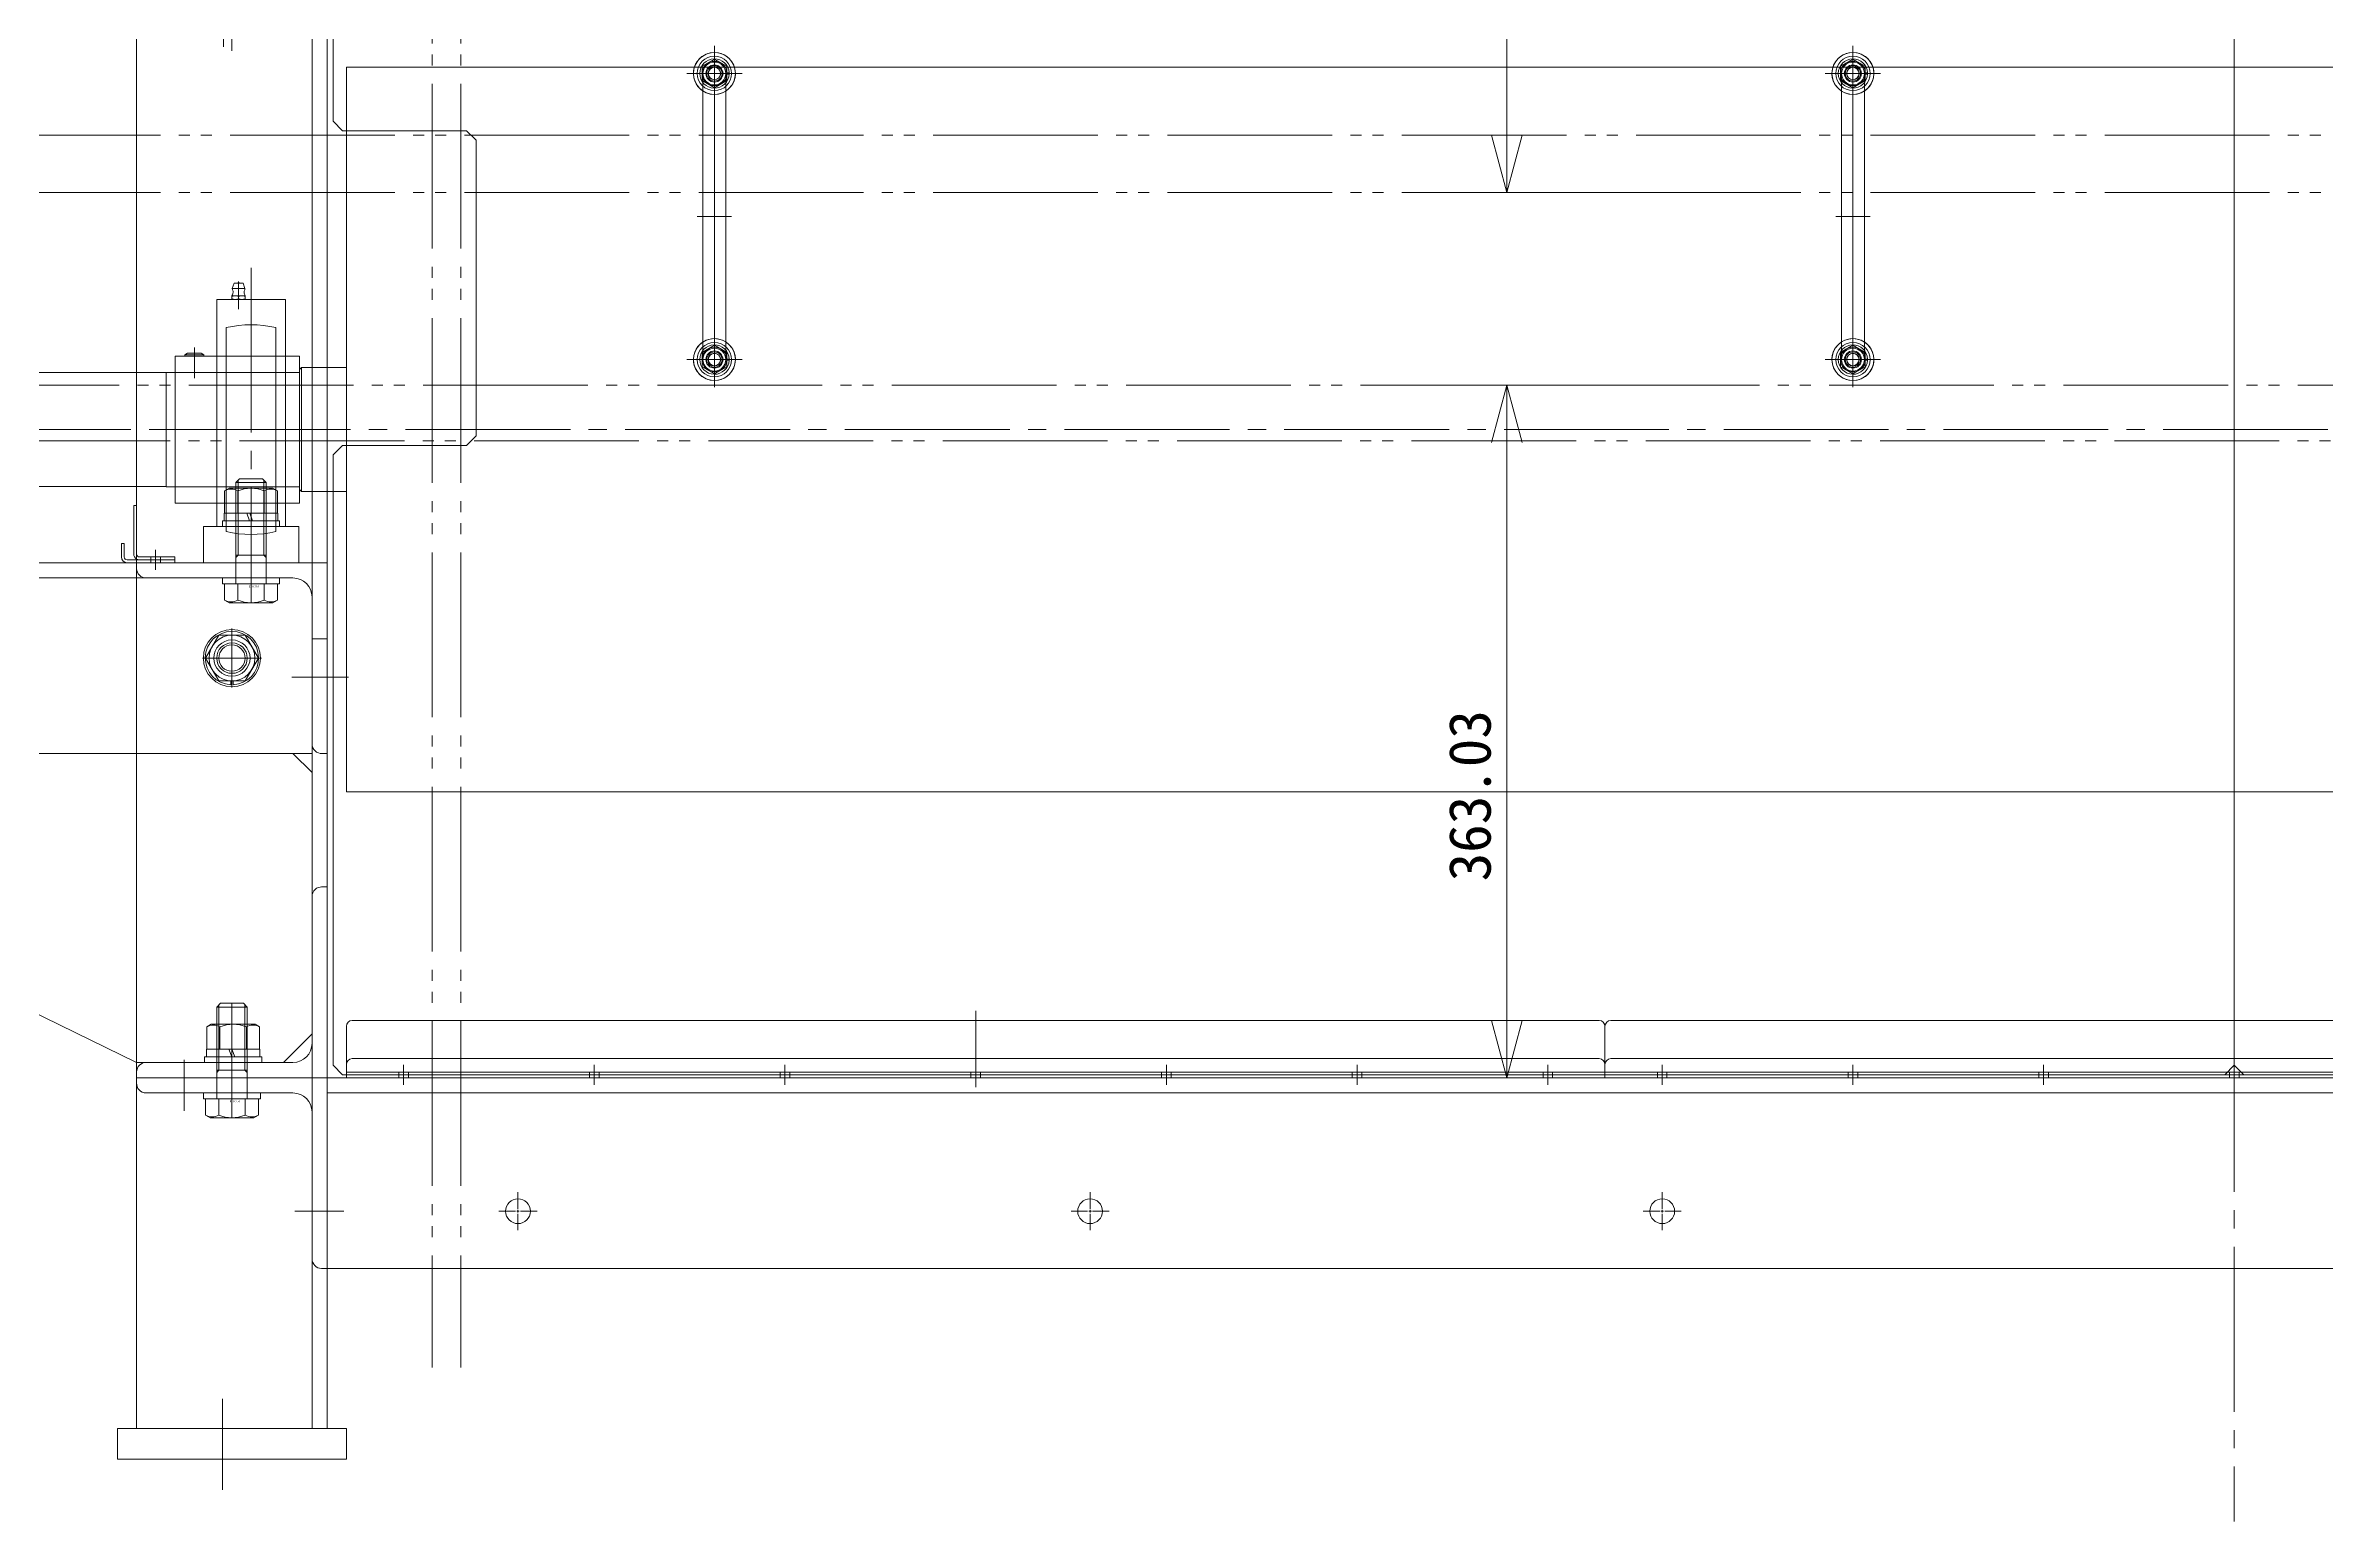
# Model space of a CAD drawing. Units: millimetres at full size. Extents: x -32787 to 32787, y -11878 to 14562.
# Drawn here: x -23511 to -22315, y 12296 to 13069 of the extents above; entities that cross this region are included whole.
import ezdxf
from ezdxf.enums import TextEntityAlignment as Align

# ---------------------------------------------------------------- set-up
doc = ezdxf.new("R2010")
doc.units = ezdxf.units.MM
doc.header["$LTSCALE"] = 9.6
doc.linetypes.add('CHAIN2', pattern=[12, 9, -1, 1, -1])
doc.linetypes.add('DOUBLE_CHAIN2', pattern=[12.8, 9, -1, 0.6, -0.6, 0.6, -1])
for name, color, linetype, lineweight in [('0-2_0', 2, 'Continuous', 9), ('0-7_01_外形線', 134, 'Continuous', 9), ('0-8_04_中心線', 4, 'CHAIN2', 9), ('0-9_03_かくれ線', 5, 'Continuous', 9), ('0-A_06_PHANTOM', 2, 'DOUBLE_CHAIN2', 9), ('0-C_CENTER', 4, 'Continuous', 9), ('0-E_08_DIM', 3, 'Continuous', 9)]:
    doc.layers.add(name, color=color, linetype=linetype, lineweight=lineweight)
doc.styles.add('ＭＳ ゴシック', font='')
doc.styles.get('ＭＳ ゴシック').set_extended_font_data('MS Gothic')

# ---------------------------------------------------------------- blocks, each defined once
blk = doc.blocks.new('U4961')
at = {"layer": '0-8_04_中心線'}
for p, q in [((-10, 0), (-1.3, 0)), ((0, 1.3), (0, 10)), ((1.3, 0), (10, 0)), ((0, -10), (0, -1.3))]:
    blk.add_line(p, q, dxfattribs=at)
at = {"layer": '0-8_04_中心線', "linetype": 'Continuous'}
for p, q in [((-0.65, 0), (0.65, 0)), ((0, -0.65), (0, 0.65))]:
    blk.add_line(p, q, dxfattribs=at)
blk = doc.blocks.new('U4962')
at = {"layer": '0-8_04_中心線'}
for p, q in [((-10, 0), (-1.3, 0)), ((0, 1.3), (0, 10)), ((1.3, 0), (10, 0)), ((0, -10), (0, -1.3))]:
    blk.add_line(p, q, dxfattribs=at)
at = {"layer": '0-8_04_中心線', "linetype": 'Continuous'}
for p, q in [((-0.65, 0), (0.65, 0)), ((0, -0.65), (0, 0.65))]:
    blk.add_line(p, q, dxfattribs=at)
blk = doc.blocks.new('U4957')
at = {"layer": '0-8_04_中心線'}
for p, q in [((-10, 0), (-1.3, 0)), ((0, 1.3), (0, 10)), ((1.3, 0), (10, 0)), ((0, -10), (0, -1.3))]:
    blk.add_line(p, q, dxfattribs=at)
at = {"layer": '0-8_04_中心線', "linetype": 'Continuous'}
for p, q in [((-0.65, 0), (0.65, 0)), ((0, -0.65), (0, 0.65))]:
    blk.add_line(p, q, dxfattribs=at)
blk = doc.blocks.new('U4964')
at = {"layer": '0-8_04_中心線'}
for p, q in [((0, 2.399), (0, 15.494)), ((-15.494, 0), (-2.399, 0)), ((2.399, 0), (15.494, 0)), ((0, -15.494), (0, -2.399))]:
    blk.add_line(p, q, dxfattribs=at)
at = {"layer": '0-8_04_中心線', "linetype": 'Continuous'}
for p, q in [((-1.199, 0), (1.199, 0)), ((0, -1.199), (0, 1.199))]:
    blk.add_line(p, q, dxfattribs=at)
blk = doc.blocks.new('U5242')
at = {"layer": '0-8_04_中心線'}
for p, q in [((-8, 0), (-0.9, 0)), ((0, 0.9), (0, 8)), ((0.9, 0), (8, 0)), ((0, -8), (0, -0.9))]:
    blk.add_line(p, q, dxfattribs=at)
at = {"layer": '0-8_04_中心線', "linetype": 'Continuous'}
for p, q in [((-0.45, 0), (0.45, 0)), ((0, -0.45), (0, 0.45))]:
    blk.add_line(p, q, dxfattribs=at)
blk = doc.blocks.new('U5243')
at = {"layer": '0-8_04_中心線'}
for p, q in [((-8, 0), (-0.9, 0)), ((0, 0.9), (0, 8)), ((0.9, 0), (8, 0)), ((0, -8), (0, -0.9))]:
    blk.add_line(p, q, dxfattribs=at)
at = {"layer": '0-8_04_中心線', "linetype": 'Continuous'}
for p, q in [((-0.45, 0), (0.45, 0)), ((0, -0.45), (0, 0.45))]:
    blk.add_line(p, q, dxfattribs=at)
blk = doc.blocks.new('U5244')
at = {"layer": '0-8_04_中心線'}
for p, q in [((-8, 0), (-0.9, 0)), ((0, 0.9), (0, 8)), ((0.9, 0), (8, 0)), ((0, -8), (0, -0.9))]:
    blk.add_line(p, q, dxfattribs=at)
at = {"layer": '0-8_04_中心線', "linetype": 'Continuous'}
for p, q in [((-0.45, 0), (0.45, 0)), ((0, -0.45), (0, 0.45))]:
    blk.add_line(p, q, dxfattribs=at)
blk = doc.blocks.new('U5245')
at = {"layer": '0-8_04_中心線'}
for p, q in [((-8, 0), (-0.9, 0)), ((0, 0.9), (0, 8)), ((0.9, 0), (8, 0)), ((0, -8), (0, -0.9))]:
    blk.add_line(p, q, dxfattribs=at)
at = {"layer": '0-8_04_中心線', "linetype": 'Continuous'}
for p, q in [((-0.45, 0), (0.45, 0)), ((0, -0.45), (0, 0.45))]:
    blk.add_line(p, q, dxfattribs=at)
blk = doc.blocks.new('U5246')
at = {"layer": '0-8_04_中心線'}
for p, q in [((0, 2.2), (0, 14.5)), ((-14.5, 0), (-2.2, 0)), ((2.2, 0), (14.5, 0)), ((0, -14.5), (0, -2.2))]:
    blk.add_line(p, q, dxfattribs=at)
at = {"layer": '0-8_04_中心線', "linetype": 'Continuous'}
for p, q in [((-1.1, 0), (1.1, 0)), ((0, -1.1), (0, 1.1))]:
    blk.add_line(p, q, dxfattribs=at)
blk = doc.blocks.new('U5249')
at = {"layer": '0-8_04_中心線'}
for p, q in [((0, 2.2), (0, 14.5)), ((-14.5, 0), (-2.2, 0)), ((2.2, 0), (14.5, 0)), ((0, -14.5), (0, -2.2))]:
    blk.add_line(p, q, dxfattribs=at)
at = {"layer": '0-8_04_中心線', "linetype": 'Continuous'}
for p, q in [((-1.1, 0), (1.1, 0)), ((0, -1.1), (0, 1.1))]:
    blk.add_line(p, q, dxfattribs=at)
blk = doc.blocks.new('U5247')
at = {"layer": '0-8_04_中心線'}
for p, q in [((-9.5, 0), (-1.2, 0)), ((0, 1.2), (0, 9.5)), ((1.2, 0), (9.5, 0)), ((0, -9.5), (0, -1.2))]:
    blk.add_line(p, q, dxfattribs=at)
at = {"layer": '0-8_04_中心線', "linetype": 'Continuous'}
for p, q in [((-0.6, 0), (0.6, 0)), ((0, -0.6), (0, 0.6))]:
    blk.add_line(p, q, dxfattribs=at)
blk = doc.blocks.new('U5248')
at = {"layer": '0-8_04_中心線'}
for p, q in [((-9.5, 0), (-1.2, 0)), ((0, 1.2), (0, 9.5)), ((1.2, 0), (9.5, 0)), ((0, -9.5), (0, -1.2))]:
    blk.add_line(p, q, dxfattribs=at)
at = {"layer": '0-8_04_中心線', "linetype": 'Continuous'}
for p, q in [((-0.6, 0), (0.6, 0)), ((0, -0.6), (0, 0.6))]:
    blk.add_line(p, q, dxfattribs=at)
blk = doc.blocks.new('U5250')
at = {"layer": '0-8_04_中心線'}
for p, q in [((0, 2.2), (0, 14.5)), ((-14.5, 0), (-2.2, 0)), ((2.2, 0), (14.5, 0)), ((0, -14.5), (0, -2.2))]:
    blk.add_line(p, q, dxfattribs=at)
at = {"layer": '0-8_04_中心線', "linetype": 'Continuous'}
for p, q in [((-1.1, 0), (1.1, 0)), ((0, -1.1), (0, 1.1))]:
    blk.add_line(p, q, dxfattribs=at)
blk = doc.blocks.new('U5253')
at = {"layer": '0-8_04_中心線'}
for p, q in [((0, 2.2), (0, 14.5)), ((-14.5, 0), (-2.2, 0)), ((2.2, 0), (14.5, 0)), ((0, -14.5), (0, -2.2))]:
    blk.add_line(p, q, dxfattribs=at)
at = {"layer": '0-8_04_中心線', "linetype": 'Continuous'}
for p, q in [((-1.1, 0), (1.1, 0)), ((0, -1.1), (0, 1.1))]:
    blk.add_line(p, q, dxfattribs=at)
blk = doc.blocks.new('U5251')
at = {"layer": '0-8_04_中心線'}
for p, q in [((-9.5, 0), (-1.2, 0)), ((0, 1.2), (0, 9.5)), ((1.2, 0), (9.5, 0)), ((0, -9.5), (0, -1.2))]:
    blk.add_line(p, q, dxfattribs=at)
at = {"layer": '0-8_04_中心線', "linetype": 'Continuous'}
for p, q in [((-0.6, 0), (0.6, 0)), ((0, -0.6), (0, 0.6))]:
    blk.add_line(p, q, dxfattribs=at)
blk = doc.blocks.new('U5252')
at = {"layer": '0-8_04_中心線'}
for p, q in [((-9.5, 0), (-1.2, 0)), ((0, 1.2), (0, 9.5)), ((1.2, 0), (9.5, 0)), ((0, -9.5), (0, -1.2))]:
    blk.add_line(p, q, dxfattribs=at)
at = {"layer": '0-8_04_中心線', "linetype": 'Continuous'}
for p, q in [((-0.6, 0), (0.6, 0)), ((0, -0.6), (0, 0.6))]:
    blk.add_line(p, q, dxfattribs=at)
blk = doc.blocks.new('_Open30')
at = {"layer": '0-E_08_DIM'}
blk.add_line((0, 0), (-1, 0), dxfattribs=at)
blk.add_lwpolyline([(-1, 0.2679), (0, 0), (-1, -0.2679)], dxfattribs=at)

msp = doc.modelspace()

# ---------------------------------------------------------------- linework, layer by layer
at = {"layer": '0-2_0', "color": 134}
for p, q in [((-23748.086, 12897.93), (-23463.086, 12897.93)), ((-23748.086, 12838.13), (-23463.086, 12838.13)), ((-23795.086, 12698.23), (-23463.086, 12536.23))]:
    msp.add_line(p, q, dxfattribs=at)
for points in [[(-23353.086, 13254.73), (-23355.086, 13254.73), (-23360.086, 13249.73), (-23360.086, 13029.73), (-23355.086, 13024.73), (-23290.086, 13024.73), (-23285.086, 13019.73), (-23285.086, 12864.73), (-23290.086, 12859.73), (-23355.086, 12859.73), (-23360.086, 12854.73), (-23360.086, 12534.73), (-23355.086, 12529.73), (-23353.086, 12529.73)], [(-23463.086, 12798.23), (-23803.086, 12798.23), (-23803.086, 12698.23), (-23463.086, 12698.23)]]:
    msp.add_lwpolyline(points, dxfattribs=at)
at = {"layer": '0-7_01_外形線'}
for p, q in [((-23371.086, 13558.23), (-23371.086, 12344.23)), ((-22363.086, 12538.205), (-22363.086, 13243.73)), ((-22363.086, 12538.205), (-22363.086, 13243.73)), ((-23166.086, 12904.729), (-23166.086, 13054.729)), ((-23154.086, 12904.729), (-23154.086, 13054.729)), ((-22569.086, 12904.729), (-22569.086, 13054.729)), ((-22557.086, 12904.729), (-22557.086, 13054.729)), ((-23363.086, 12900.53), (-23353.086, 12900.53)), ((-23363.086, 12835.53), (-23353.086, 12835.53)), ((-23464.586, 12828.23), (-23464.586, 12802.73)), ((-23463.086, 12799.73), (-23468.086, 12799.73)), ((-23463.086, 12798.23), (-23468.086, 12798.23)), ((-23420.014, 12760.23), (-23426.943, 12748.23)), ((-23426.943, 12748.23), (-23420.014, 12736.23)), ((-23406.158, 12736.23), (-23399.23, 12748.23)), ((-23420.014, 12736.23), (-23406.158, 12736.23)), ((-23413.686, 12736.23), (-23413.686, 12734.242)), ((-23412.486, 12736.23), (-23412.486, 12734.242)), ((-23353.086, 12535.205), (-23353.086, 12528.23)), ((-23350.086, 12538.205), (-22696.086, 12538.205)), ((-22693.086, 12535.205), (-22693.086, 12528.23)), ((-22693.086, 12535.205), (-22693.086, 12528.23)), ((-22690.086, 12538.205), (-22036.086, 12538.205)), ((-23353.086, 12528.23), (-22693.086, 12528.23)), ((-22693.086, 12528.23), (-22033.086, 12528.23)), ((-23363.086, 12520.23), (-21363.086, 12520.23))]:
    msp.add_line(p, q, dxfattribs=at)
for points in [[(-23363.086, 13558.23), (-23363.086, 12344.23), (-23463.086, 12344.23), (-23463.086, 13548.23)], [(-23463.086, 12802.73), (-23463.086, 12828.23), (-23464.586, 12828.23)], [(-23469.586, 12801.23), (-23469.586, 12808.23), (-23471.086, 12808.23), (-23471.086, 12801.23)], [(-23399.23, 12748.23), (-23406.158, 12760.23), (-23420.014, 12760.23)]]:
    msp.add_lwpolyline(points, dxfattribs=at)
for points in [[(-23353.086, 13058.03), (-23353.086, 12678.03), (-21373.086, 12678.03), (-21373.086, 13058.03)], [(-21363.086, 12528.23), (-21363.086, 12428.23), (-23363.086, 12428.23), (-23363.086, 12528.23)], [(-23473.086, 12344.23), (-23473.086, 12328.23), (-23353.086, 12328.23), (-23353.086, 12344.23)]]:
    msp.add_lwpolyline(points, close=True, dxfattribs=at)
for centre, radius in [((-23413.086, 12748.23), 15), ((-23413.086, 12748.23), 12), ((-23413.086, 12748.23), 8), ((-23413.086, 12748.23), 6.918), ((-23263.086, 12458.23), 6.5), ((-22963.086, 12458.23), 6.5), ((-22663.086, 12458.23), 6.5)]:
    msp.add_circle(centre, radius, dxfattribs=at)
for centre, radius, start, end in [((-23160.086, 13054.729), 11, 303.05573, 236.94427), ((-23160.086, 13054.729), 6, 0, 180), ((-22563.086, 13054.729), 11, 303.05573, 236.94427), ((-22563.086, 13054.729), 6, 0, 180), ((-23160.086, 12904.729), 11, 123.05573, 56.94427), ((-23160.086, 12904.729), 6, 180, 0), ((-22563.086, 12904.729), 11, 123.05573, 56.94427), ((-22563.086, 12904.729), 6, 180, 0), ((-23468.086, 12801.23), 3, 180, 270), ((-23468.086, 12801.23), 1.5, 180, 270), ((-23461.586, 12802.73), 3, 180, 240), ((-23413.086, 12748.23), 14, 272.45629, 267.54371), ((-23350.086, 12535.205), 3, 90, 180), ((-22696.086, 12535.205), 3, 0, 90), ((-22690.086, 12535.205), 3, 90, 180)]:
    msp.add_arc(centre, radius, start, end, dxfattribs=at)
at = {"layer": '0-8_04_中心線'}
for p, q in [((-22363.086, 13591.508), (-22363.086, 12295.61)), ((-22363.086, 13068.03), (-22363.086, 12668.03)), ((-23160.086, 13054.729), (-23160.086, 12904.729)), ((-23160.086, 12904.729), (-23160.086, 13054.729)), ((-22563.086, 13054.729), (-22563.086, 12904.729)), ((-22563.086, 12904.729), (-22563.086, 13054.729)), ((-23169.086, 12979.729), (-23151.086, 12979.729)), ((-22572.086, 12979.729), (-22554.086, 12979.729)), ((-23403.086, 12952.83), (-23403.086, 12788.23)), ((-23409.586, 12931.071), (-23409.586, 12945.674)), ((-23432.786, 12911.03), (-23432.786, 12895.03)), ((-23782.842, 12868.03), (-21272.331, 12868.03)), ((-23367.686, 12868.03), (-23452.786, 12868.03)), ((-23403.086, 12777.23), (-23403.086, 12837.23)), ((-23453.086, 12794.48), (-23453.086, 12804.98)), ((-23413.086, 12763.23), (-23413.086, 12733.23)), ((-23398.086, 12748.23), (-23428.086, 12748.23)), ((-23352.037, 12738.23), (-23381.663, 12738.23)), ((-23413.086, 12507.23), (-23413.086, 12567.23)), ((-23023.086, 12563.205), (-23023.086, 12523.23)), ((-22363.086, 12563.205), (-22363.086, 12523.23)), ((-23413.086, 12546.03), (-23413.086, 12517.23)), ((-23438.086, 12537.575), (-23438.086, 12510.918)), ((-23413.086, 12537.575), (-23413.086, 12510.918)), ((-23323.086, 12534.98), (-23323.086, 12524.48)), ((-23223.086, 12534.98), (-23223.086, 12524.48)), ((-23123.086, 12534.98), (-23123.086, 12524.48)), ((-23023.086, 12534.98), (-23023.086, 12524.48)), ((-22923.086, 12534.98), (-22923.086, 12524.48)), ((-22823.086, 12534.98), (-22823.086, 12524.48)), ((-22723.086, 12534.98), (-22723.086, 12524.48)), ((-22663.086, 12534.98), (-22663.086, 12524.48)), ((-22563.086, 12534.98), (-22563.086, 12524.48)), ((-22463.086, 12534.98), (-22463.086, 12524.48)), ((-22363.086, 12534.98), (-22363.086, 12524.48)), ((-23380.105, 12458.23), (-23354.426, 12458.23)), ((-23418.086, 12359.823), (-23418.086, 12312.174))]:
    msp.add_line(p, q, dxfattribs=at)
at = {"layer": '0-9_03_かくれ線'}
for p, q in [((-23153.586, 13055.029), (-23152.392, 13055.029)), ((-23153.586, 13054.429), (-23152.392, 13054.429)), ((-22556.586, 13055.029), (-22555.392, 13055.029)), ((-22556.586, 13054.429), (-22555.392, 13054.429)), ((-23411.986, 12944.73), (-23412.886, 12942.03)), ((-23412.886, 12942.03), (-23406.286, 12942.03)), ((-23411.986, 12944.73), (-23407.186, 12944.73)), ((-23407.186, 12944.73), (-23406.286, 12942.03)), ((-23421.086, 12936.23), (-23421.086, 12869.092)), ((-23413.086, 12936.23), (-23421.086, 12936.23)), ((-23411.336, 12938.23), (-23413.086, 12938.23)), ((-23413.086, 12937.917), (-23413.086, 12936.542)), ((-23407.836, 12938.23), (-23411.336, 12938.23)), ((-23409.586, 12937.917), (-23409.586, 12936.542)), ((-23406.086, 12938.23), (-23407.836, 12938.23)), ((-23406.086, 12937.917), (-23406.086, 12936.542)), ((-23416.086, 12921.471), (-23416.086, 12814.588)), ((-23390.086, 12921.471), (-23390.086, 12814.588)), ((-23442.786, 12829.53), (-23442.786, 12906.53)), ((-23377.686, 12906.53), (-23442.786, 12906.53)), ((-23436.401, 12908.03), (-23437.786, 12907.23)), ((-23427.786, 12907.23), (-23437.786, 12907.23)), ((-23437.786, 12906.53), (-23437.786, 12907.23)), ((-23429.172, 12908.03), (-23436.401, 12908.03)), ((-23429.172, 12908.03), (-23427.786, 12907.23)), ((-23427.786, 12906.53), (-23427.786, 12907.23)), ((-23377.686, 12829.53), (-23377.686, 12906.53)), ((-23153.586, 12905.029), (-23152.392, 12905.029)), ((-22556.586, 12905.029), (-22555.392, 12905.029)), ((-23447.586, 12897.93), (-23463.086, 12897.93)), ((-23377.686, 12898.03), (-23442.786, 12898.03)), ((-23377.586, 12898.03), (-23377.586, 12838.03)), ((-23376.586, 12900.53), (-23376.586, 12835.53)), ((-23153.586, 12904.429), (-23152.392, 12904.429)), ((-22556.586, 12904.429), (-22555.392, 12904.429)), ((-23421.086, 12817.23), (-23421.086, 12869.092)), ((-23385.086, 12869.092), (-23385.086, 12817.23)), ((-23463.086, 12838.13), (-23447.586, 12838.13)), ((-23377.686, 12838.03), (-23442.786, 12838.03)), ((-23416.943, 12835.869), (-23414.586, 12837.23)), ((-23416.943, 12824.23), (-23416.943, 12835.869)), ((-23391.586, 12837.23), (-23414.586, 12837.23)), ((-23411.086, 12840.23), (-23409.086, 12842.23)), ((-23411.086, 12787.23), (-23411.086, 12840.23)), ((-23411.086, 12840.23), (-23395.086, 12840.23)), ((-23410.014, 12824.23), (-23410.014, 12835.869)), ((-23409.886, 12802.23), (-23409.886, 12841.43)), ((-23409.086, 12842.23), (-23397.086, 12842.23)), ((-23395.086, 12840.23), (-23397.086, 12842.23)), ((-23396.286, 12802.23), (-23396.286, 12841.43)), ((-23396.158, 12824.23), (-23396.158, 12835.869)), ((-23395.086, 12787.23), (-23395.086, 12840.23)), ((-23389.23, 12835.869), (-23391.586, 12837.23)), ((-23389.23, 12824.23), (-23389.23, 12835.869)), ((-23377.686, 12829.53), (-23442.786, 12829.53)), ((-23389.086, 12824.23), (-23417.086, 12824.23)), ((-23417.086, 12824.23), (-23417.086, 12820.23)), ((-23403.886, 12820.23), (-23405.342, 12824.23)), ((-23402.286, 12820.23), (-23403.742, 12824.23)), ((-23389.086, 12820.23), (-23389.086, 12824.23)), ((-23422.086, 12817.23), (-23428.086, 12817.23)), ((-23428.086, 12798.23), (-23428.086, 12817.23)), ((-23422.086, 12817.23), (-23384.086, 12817.23)), ((-23455.586, 12799.73), (-23455.586, 12801.23)), ((-23455.586, 12798.23), (-23455.586, 12799.73)), ((-23450.586, 12799.73), (-23450.586, 12801.23)), ((-23450.586, 12798.23), (-23450.586, 12799.73)), ((-23422.086, 12798.23), (-23428.086, 12798.23)), ((-23422.086, 12798.23), (-23384.086, 12798.23)), ((-23395.086, 12802.23), (-23411.086, 12802.23)), ((-23409.886, 12802.23), (-23411.086, 12801.03)), ((-23396.286, 12802.23), (-23395.086, 12801.03)), ((-23378.086, 12798.23), (-23384.086, 12798.23)), ((-23708.086, 12790.23), (-23458.086, 12790.23)), ((-23458.086, 12790.23), (-23381.086, 12790.23)), ((-23416.943, 12787.23), (-23416.943, 12778.59)), ((-23389.23, 12787.23), (-23416.943, 12787.23)), ((-23410.014, 12787.23), (-23410.014, 12778.59)), ((-23396.158, 12787.23), (-23396.158, 12778.59)), ((-23389.23, 12787.23), (-23389.23, 12778.59)), ((-23416.943, 12778.59), (-23414.586, 12777.23)), ((-23414.586, 12777.23), (-23391.586, 12777.23)), ((-23389.23, 12778.59), (-23391.586, 12777.23)), ((-23371.086, 12780.23), (-23371.086, 12703.23)), ((-23363.086, 12758.23), (-23371.086, 12758.23)), ((-23371.086, 12703.23), (-23371.086, 12623.23)), ((-23463.086, 12698.23), (-23371.086, 12698.23)), ((-23381.086, 12698.23), (-23371.086, 12688.23)), ((-23371.086, 12546.23), (-23371.086, 12623.23)), ((-23421.086, 12565.23), (-23419.086, 12567.23)), ((-23421.086, 12517.23), (-23421.086, 12565.23)), ((-23421.086, 12565.23), (-23405.086, 12565.23)), ((-23419.886, 12532.23), (-23419.886, 12566.43)), ((-23419.086, 12567.23), (-23407.086, 12567.23)), ((-23405.086, 12565.23), (-23407.086, 12567.23)), ((-23406.286, 12532.23), (-23406.286, 12566.43)), ((-23405.086, 12517.23), (-23405.086, 12565.23)), ((-23350.086, 12558.205), (-22696.086, 12558.205)), ((-22690.086, 12558.205), (-22036.086, 12558.205)), ((-23426.281, 12554.869), (-23423.925, 12556.23)), ((-23426.281, 12543.23), (-23426.281, 12554.869)), ((-23400.925, 12556.23), (-23423.925, 12556.23)), ((-23419.353, 12543.23), (-23419.353, 12554.869)), ((-23405.497, 12543.23), (-23405.497, 12554.869)), ((-23398.569, 12554.869), (-23400.925, 12556.23)), ((-23398.569, 12543.23), (-23398.569, 12554.869)), ((-23371.086, 12551.23), (-23386.086, 12536.23)), ((-23353.086, 12555.205), (-23353.086, 12528.23)), ((-22693.086, 12555.205), (-22693.086, 12528.23)), ((-22693.086, 12555.205), (-22693.086, 12528.23)), ((-23463.086, 12536.23), (-23458.086, 12536.23)), ((-23458.086, 12536.23), (-23381.086, 12536.23)), ((-23398.425, 12543.23), (-23426.425, 12543.23)), ((-23426.425, 12543.23), (-23426.425, 12539.23)), ((-23413.225, 12539.23), (-23414.681, 12543.23)), ((-23411.625, 12539.23), (-23413.081, 12543.23)), ((-23398.425, 12539.23), (-23398.425, 12543.23)), ((-23405.086, 12532.23), (-23421.086, 12532.23)), ((-23419.886, 12532.23), (-23421.086, 12531.03)), ((-23406.286, 12532.23), (-23405.086, 12531.03)), ((-23353.086, 12531.205), (-22693.086, 12531.205)), ((-23353.086, 12529.705), (-22693.086, 12529.705)), ((-23325.586, 12531.23), (-23325.586, 12528.23)), ((-23320.586, 12531.23), (-23320.586, 12528.23)), ((-23225.586, 12531.23), (-23225.586, 12528.23)), ((-23220.586, 12531.23), (-23220.586, 12528.23)), ((-23125.586, 12531.23), (-23125.586, 12528.23)), ((-23120.586, 12531.23), (-23120.586, 12528.23)), ((-23025.586, 12531.23), (-23025.586, 12528.23)), ((-23020.586, 12531.23), (-23020.586, 12528.23)), ((-22925.586, 12531.23), (-22925.586, 12528.23)), ((-22920.586, 12531.23), (-22920.586, 12528.23)), ((-22825.586, 12531.23), (-22825.586, 12528.23)), ((-22820.586, 12531.23), (-22820.586, 12528.23)), ((-22725.586, 12531.23), (-22725.586, 12528.23)), ((-22720.586, 12531.23), (-22720.586, 12528.23)), ((-22693.086, 12531.205), (-22033.086, 12531.205)), ((-22693.086, 12529.705), (-22033.086, 12529.705)), ((-22665.586, 12531.23), (-22665.586, 12528.23)), ((-22660.586, 12531.23), (-22660.586, 12528.23)), ((-22565.586, 12531.23), (-22565.586, 12528.23)), ((-22560.586, 12531.23), (-22560.586, 12528.23)), ((-22465.586, 12531.23), (-22465.586, 12528.23)), ((-22460.586, 12531.23), (-22460.586, 12528.23)), ((-22365.586, 12531.23), (-22365.586, 12528.23)), ((-22360.586, 12531.23), (-22360.586, 12528.23)), ((-23458.086, 12520.23), (-23381.086, 12520.23)), ((-23426.943, 12517.23), (-23426.943, 12508.59)), ((-23399.23, 12517.23), (-23426.943, 12517.23)), ((-23420.014, 12517.23), (-23420.014, 12508.59)), ((-23406.158, 12517.23), (-23406.158, 12508.59)), ((-23399.23, 12517.23), (-23399.23, 12508.59)), ((-23371.086, 12433.23), (-23371.086, 12510.23)), ((-23426.943, 12508.59), (-23424.586, 12507.23)), ((-23424.586, 12507.23), (-23401.586, 12507.23)), ((-23399.23, 12508.59), (-23401.586, 12507.23))]:
    msp.add_line(p, q, dxfattribs=at)
for points in [[(-23166.586, 13050.977), (-23160.086, 13047.224), (-23153.586, 13050.977), (-23153.586, 13058.482), (-23160.086, 13062.235), (-23166.586, 13058.482)], [(-22569.586, 13050.977), (-22563.086, 13047.224), (-22556.586, 13050.977), (-22556.586, 13058.482), (-22563.086, 13062.235), (-22569.586, 13058.482)], [(-23166.586, 12900.977), (-23160.086, 12897.224), (-23153.586, 12900.977), (-23153.586, 12908.482), (-23160.086, 12912.235), (-23166.586, 12908.482)], [(-22569.586, 12900.977), (-22563.086, 12897.224), (-22556.586, 12900.977), (-22556.586, 12908.482), (-22563.086, 12912.235), (-22569.586, 12908.482)], [(-23418.086, 12817.23), (-23388.086, 12817.23), (-23388.086, 12820.23), (-23418.086, 12820.23)], [(-23363.086, 12528.23), (-23463.086, 12528.23), (-23463.086, 12798.23), (-23363.086, 12798.23)], [(-23418.086, 12787.23), (-23388.086, 12787.23), (-23388.086, 12790.23), (-23418.086, 12790.23)], [(-23427.425, 12536.23), (-23397.425, 12536.23), (-23397.425, 12539.23), (-23427.425, 12539.23)], [(-23428.086, 12517.23), (-23398.086, 12517.23), (-23398.086, 12520.23), (-23428.086, 12520.23)]]:
    msp.add_lwpolyline(points, close=True, dxfattribs=at)
for points in [[(-23413.086, 12937.917), (-23413.086, 12937.955), (-23413.086, 12937.99), (-23413.086, 12938.023), (-23413.086, 12938.053), (-23413.086, 12938.081), (-23413.086, 12938.107), (-23413.086, 12938.13), (-23413.086, 12938.15), (-23413.086, 12938.169), (-23413.086, 12938.185), (-23413.086, 12938.198), (-23413.086, 12938.209), (-23413.086, 12938.218), (-23413.086, 12938.224), (-23413.086, 12938.228), (-23413.086, 12938.23)], [(-23411.336, 12938.23), (-23411.445, 12938.228), (-23411.552, 12938.224), (-23411.659, 12938.218), (-23411.766, 12938.209), (-23411.872, 12938.198), (-23411.979, 12938.185), (-23412.086, 12938.169), (-23412.193, 12938.15), (-23412.301, 12938.13), (-23412.409, 12938.107), (-23412.519, 12938.081), (-23412.629, 12938.053), (-23412.741, 12938.023), (-23412.854, 12937.99), (-23412.969, 12937.955), (-23413.086, 12937.917)], [(-23409.586, 12937.917), (-23409.703, 12937.955), (-23409.818, 12937.99), (-23409.931, 12938.023), (-23410.043, 12938.053), (-23410.154, 12938.081), (-23410.263, 12938.107), (-23410.372, 12938.13), (-23410.479, 12938.15), (-23410.586, 12938.169), (-23410.693, 12938.185), (-23410.8, 12938.198), (-23410.906, 12938.209), (-23411.013, 12938.218), (-23411.12, 12938.224), (-23411.228, 12938.228), (-23411.336, 12938.23), (-23411.445, 12938.228), (-23411.552, 12938.224), (-23411.659, 12938.218), (-23411.766, 12938.209), (-23411.872, 12938.198), (-23411.979, 12938.185), (-23412.086, 12938.169), (-23412.193, 12938.15), (-23412.301, 12938.13), (-23412.409, 12938.107), (-23412.519, 12938.081), (-23412.629, 12938.053), (-23412.741, 12938.023), (-23412.854, 12937.99), (-23412.969, 12937.955), (-23413.086, 12937.917)], [(-23413.086, 12937.917), (-23413.086, 12937.955), (-23413.086, 12937.99), (-23413.086, 12938.023), (-23413.086, 12938.053), (-23413.086, 12938.081), (-23413.086, 12938.107), (-23413.086, 12938.13), (-23413.086, 12938.15), (-23413.086, 12938.169), (-23413.086, 12938.185), (-23413.086, 12938.198), (-23413.086, 12938.209), (-23413.086, 12938.218), (-23413.086, 12938.224), (-23413.086, 12938.228), (-23413.086, 12938.23)], [(-23413.086, 12936.23), (-23413.086, 12936.231), (-23413.086, 12936.235), (-23413.086, 12936.241), (-23413.086, 12936.25), (-23413.086, 12936.261), (-23413.086, 12936.275), (-23413.086, 12936.29), (-23413.086, 12936.309), (-23413.086, 12936.329), (-23413.086, 12936.352), (-23413.086, 12936.378), (-23413.086, 12936.406), (-23413.086, 12936.436), (-23413.086, 12936.469), (-23413.086, 12936.504), (-23413.086, 12936.542), (-23412.969, 12936.504), (-23412.854, 12936.469), (-23412.741, 12936.436), (-23412.629, 12936.406), (-23412.519, 12936.378), (-23412.409, 12936.352), (-23412.301, 12936.329), (-23412.193, 12936.309), (-23412.086, 12936.29), (-23411.979, 12936.275), (-23411.872, 12936.261), (-23411.766, 12936.25), (-23411.659, 12936.241), (-23411.552, 12936.235), (-23411.445, 12936.231), (-23411.336, 12936.23)], [(-23413.086, 12936.542), (-23412.969, 12936.504), (-23412.854, 12936.469), (-23412.741, 12936.436), (-23412.629, 12936.406), (-23412.519, 12936.378), (-23412.409, 12936.352), (-23412.301, 12936.329), (-23412.193, 12936.309), (-23412.086, 12936.29), (-23411.979, 12936.275), (-23411.872, 12936.261), (-23411.766, 12936.25), (-23411.659, 12936.241), (-23411.552, 12936.235), (-23411.445, 12936.231), (-23411.336, 12936.23)], [(-23413.086, 12936.23), (-23413.086, 12936.231), (-23413.086, 12936.235), (-23413.086, 12936.241), (-23413.086, 12936.25), (-23413.086, 12936.261), (-23413.086, 12936.275), (-23413.086, 12936.29), (-23413.086, 12936.309), (-23413.086, 12936.329), (-23413.086, 12936.352), (-23413.086, 12936.378), (-23413.086, 12936.406), (-23413.086, 12936.436), (-23413.086, 12936.469), (-23413.086, 12936.504), (-23413.086, 12936.542)], [(-23413.086, 12936.23), (-23411.336, 12936.23), (-23407.836, 12936.23), (-23406.086, 12936.23)], [(-23409.586, 12937.917), (-23409.703, 12937.955), (-23409.818, 12937.99), (-23409.931, 12938.023), (-23410.043, 12938.053), (-23410.154, 12938.081), (-23410.263, 12938.107), (-23410.372, 12938.13), (-23410.479, 12938.15), (-23410.586, 12938.169), (-23410.693, 12938.185), (-23410.8, 12938.198), (-23410.906, 12938.209), (-23411.013, 12938.218), (-23411.12, 12938.224), (-23411.228, 12938.228), (-23411.336, 12938.23)], [(-23411.336, 12936.23), (-23411.228, 12936.231), (-23411.12, 12936.235), (-23411.013, 12936.241), (-23410.906, 12936.25), (-23410.8, 12936.261), (-23410.693, 12936.275), (-23410.586, 12936.29), (-23410.479, 12936.309), (-23410.372, 12936.329), (-23410.263, 12936.352), (-23410.154, 12936.378), (-23410.043, 12936.406), (-23409.931, 12936.436), (-23409.818, 12936.469), (-23409.703, 12936.504), (-23409.586, 12936.542)], [(-23411.336, 12936.23), (-23411.228, 12936.231), (-23411.12, 12936.235), (-23411.013, 12936.241), (-23410.906, 12936.25), (-23410.8, 12936.261), (-23410.693, 12936.275), (-23410.586, 12936.29), (-23410.479, 12936.309), (-23410.372, 12936.329), (-23410.263, 12936.352), (-23410.154, 12936.378), (-23410.043, 12936.406), (-23409.931, 12936.436), (-23409.818, 12936.469), (-23409.703, 12936.504), (-23409.586, 12936.542), (-23409.469, 12936.504), (-23409.354, 12936.469), (-23409.241, 12936.436), (-23409.129, 12936.406), (-23409.019, 12936.378), (-23408.909, 12936.352), (-23408.801, 12936.329), (-23408.693, 12936.309), (-23408.586, 12936.29), (-23408.479, 12936.275), (-23408.372, 12936.261), (-23408.266, 12936.25), (-23408.159, 12936.241), (-23408.052, 12936.235), (-23407.945, 12936.231), (-23407.836, 12936.23), (-23407.728, 12936.231), (-23407.62, 12936.235), (-23407.513, 12936.241), (-23407.406, 12936.25), (-23407.3, 12936.261), (-23407.193, 12936.275), (-23407.086, 12936.29)], [(-23407.836, 12938.23), (-23407.945, 12938.228), (-23408.052, 12938.224), (-23408.159, 12938.218), (-23408.266, 12938.209), (-23408.372, 12938.198), (-23408.479, 12938.185), (-23408.586, 12938.169), (-23408.693, 12938.15), (-23408.801, 12938.13), (-23408.909, 12938.107), (-23409.019, 12938.081), (-23409.129, 12938.053), (-23409.241, 12938.023), (-23409.354, 12937.99), (-23409.469, 12937.955), (-23409.586, 12937.917)], [(-23406.086, 12937.917), (-23406.203, 12937.955), (-23406.318, 12937.99), (-23406.431, 12938.023), (-23406.543, 12938.053), (-23406.654, 12938.081), (-23406.763, 12938.107), (-23406.872, 12938.13), (-23406.979, 12938.15), (-23407.086, 12938.169), (-23407.193, 12938.185), (-23407.3, 12938.198), (-23407.406, 12938.209), (-23407.513, 12938.218), (-23407.62, 12938.224), (-23407.728, 12938.228), (-23407.836, 12938.23), (-23407.945, 12938.228), (-23408.052, 12938.224), (-23408.159, 12938.218), (-23408.266, 12938.209), (-23408.372, 12938.198), (-23408.479, 12938.185), (-23408.586, 12938.169), (-23408.693, 12938.15), (-23408.801, 12938.13), (-23408.909, 12938.107), (-23409.019, 12938.081), (-23409.129, 12938.053), (-23409.241, 12938.023), (-23409.354, 12937.99), (-23409.469, 12937.955), (-23409.586, 12937.917)], [(-23409.586, 12936.542), (-23409.469, 12936.504), (-23409.354, 12936.469), (-23409.241, 12936.436), (-23409.129, 12936.406), (-23409.019, 12936.378), (-23408.909, 12936.352), (-23408.801, 12936.329), (-23408.693, 12936.309), (-23408.586, 12936.29), (-23408.479, 12936.275), (-23408.372, 12936.261), (-23408.266, 12936.25), (-23408.159, 12936.241), (-23408.052, 12936.235), (-23407.945, 12936.231), (-23407.836, 12936.23)], [(-23406.086, 12937.917), (-23406.203, 12937.955), (-23406.318, 12937.99), (-23406.431, 12938.023), (-23406.543, 12938.053), (-23406.654, 12938.081), (-23406.763, 12938.107), (-23406.872, 12938.13), (-23406.979, 12938.15), (-23407.086, 12938.169), (-23407.193, 12938.185), (-23407.3, 12938.198), (-23407.406, 12938.209), (-23407.513, 12938.218), (-23407.62, 12938.224), (-23407.728, 12938.228), (-23407.836, 12938.23)], [(-23407.836, 12936.23), (-23407.728, 12936.231), (-23407.62, 12936.235), (-23407.513, 12936.241), (-23407.406, 12936.25), (-23407.3, 12936.261), (-23407.193, 12936.275), (-23407.086, 12936.29), (-23406.979, 12936.309), (-23406.872, 12936.329), (-23406.763, 12936.352), (-23406.654, 12936.378), (-23406.543, 12936.406), (-23406.431, 12936.436), (-23406.318, 12936.469), (-23406.203, 12936.504), (-23406.086, 12936.542)], [(-23407.086, 12936.29), (-23406.979, 12936.309), (-23406.872, 12936.329), (-23406.763, 12936.352), (-23406.654, 12936.378), (-23406.543, 12936.406), (-23406.431, 12936.436), (-23406.318, 12936.469), (-23406.203, 12936.504), (-23406.086, 12936.542), (-23406.086, 12936.504), (-23406.086, 12936.469), (-23406.086, 12936.436), (-23406.086, 12936.406), (-23406.086, 12936.378), (-23406.086, 12936.352), (-23406.086, 12936.329), (-23406.086, 12936.309), (-23406.086, 12936.29), (-23406.086, 12936.275), (-23406.086, 12936.261), (-23406.086, 12936.25), (-23406.086, 12936.241), (-23406.086, 12936.235), (-23406.086, 12936.231), (-23406.086, 12936.23)], [(-23406.086, 12938.23), (-23406.086, 12938.228), (-23406.086, 12938.224), (-23406.086, 12938.218), (-23406.086, 12938.209), (-23406.086, 12938.198), (-23406.086, 12938.185), (-23406.086, 12938.169), (-23406.086, 12938.15), (-23406.086, 12938.13), (-23406.086, 12938.107), (-23406.086, 12938.081), (-23406.086, 12938.053), (-23406.086, 12938.023), (-23406.086, 12937.99), (-23406.086, 12937.955), (-23406.086, 12937.917)], [(-23406.086, 12938.23), (-23406.086, 12938.228), (-23406.086, 12938.224), (-23406.086, 12938.218), (-23406.086, 12938.209), (-23406.086, 12938.198), (-23406.086, 12938.185), (-23406.086, 12938.169), (-23406.086, 12938.15), (-23406.086, 12938.13), (-23406.086, 12938.107), (-23406.086, 12938.081), (-23406.086, 12938.053), (-23406.086, 12938.023), (-23406.086, 12937.99), (-23406.086, 12937.955), (-23406.086, 12937.917)], [(-23406.086, 12936.542), (-23406.086, 12936.504), (-23406.086, 12936.469), (-23406.086, 12936.436), (-23406.086, 12936.406), (-23406.086, 12936.378), (-23406.086, 12936.352), (-23406.086, 12936.329), (-23406.086, 12936.309), (-23406.086, 12936.29), (-23406.086, 12936.275), (-23406.086, 12936.261), (-23406.086, 12936.25), (-23406.086, 12936.241), (-23406.086, 12936.235), (-23406.086, 12936.231), (-23406.086, 12936.23)], [(-23385.086, 12869.092), (-23385.086, 12936.23), (-23406.086, 12936.23)], [(-23363.086, 12900.53), (-23376.586, 12900.53), (-23377.586, 12899.53), (-23377.586, 12898.03), (-23447.586, 12898.03), (-23447.586, 12838.03), (-23377.586, 12838.03), (-23377.586, 12836.53), (-23376.586, 12835.53), (-23363.086, 12835.53)], [(-23378.086, 12798.23), (-23378.086, 12817.23), (-23384.086, 12817.23)], [(-23463.086, 12799.73), (-23443.086, 12799.73), (-23443.086, 12801.23), (-23461.586, 12801.23)], [(-23463.086, 12798.23), (-23443.086, 12798.23), (-23443.086, 12799.73)], [(-23366.086, 12698.23), (-23363.086, 12698.23), (-23363.086, 12798.23), (-23463.086, 12798.23), (-23463.086, 12795.23)], [(-23366.086, 12628.23), (-23363.086, 12628.23), (-23363.086, 12528.23), (-23463.086, 12528.23), (-23463.086, 12531.23)], [(-23353.086, 12529.73), (-22368.086, 12529.729), (-22363.086, 12534.729), (-22363.086, 12538.205)], [(-21373.086, 12529.73), (-22358.086, 12529.729), (-22363.086, 12534.729), (-22363.086, 12538.205)], [(-23366.086, 12428.23), (-23363.086, 12428.23), (-23363.086, 12528.23), (-23463.086, 12528.23), (-23463.086, 12525.23)]]:
    msp.add_lwpolyline(points, dxfattribs=at)
for centre, radius in [((-23160.086, 13054.729), 11), ((-23160.086, 13054.729), 9), ((-23160.086, 13054.729), 6.5), ((-22563.086, 13054.729), 11), ((-22563.086, 13054.729), 9), ((-22563.086, 13054.729), 6.5), ((-23160.086, 13054.729), 4.5), ((-23160.086, 13054.729), 4), ((-23160.086, 13054.729), 4), ((-23160.086, 13054.729), 3.324), ((-23160.086, 13054.729), 3.25), ((-22563.086, 13054.729), 4.5), ((-22563.086, 13054.729), 4), ((-22563.086, 13054.729), 4), ((-22563.086, 13054.729), 3.324), ((-22563.086, 13054.729), 3.25), ((-23160.086, 12904.729), 11), ((-23160.086, 12904.729), 9), ((-23160.086, 12904.729), 6.5), ((-23160.086, 12904.729), 4.5), ((-23160.086, 12904.729), 4), ((-23160.086, 12904.729), 4), ((-23160.086, 12904.729), 3.324), ((-23160.086, 12904.729), 3.25), ((-22563.086, 12904.729), 11), ((-22563.086, 12904.729), 9), ((-22563.086, 12904.729), 6.5), ((-22563.086, 12904.729), 4.5), ((-22563.086, 12904.729), 4), ((-22563.086, 12904.729), 4), ((-22563.086, 12904.729), 3.324), ((-22563.086, 12904.729), 3.25), ((-23413.086, 12748.23), 9.5)]:
    msp.add_circle(centre, radius, dxfattribs=at)
for centre, radius, start, end in [((-23160.086, 13054.729), 7.7, 2.23287, 357.76713), ((-22563.086, 13054.729), 7.7, 2.23287, 357.76713), ((-23160.086, 13054.729), 6, 180, 0), ((-22563.086, 13054.729), 6, 180, 0), ((-23160.086, 13054.729), 11, 236.94427, 303.05573), ((-22563.086, 13054.729), 11, 236.94427, 303.05573), ((-23409.586, 12942.03), 3.3, 180, 207.48703), ((-23409.586, 12943.442), 1.587, 54.19606, 125.80394), ((-23409.586, 12942.03), 3.3, 332.51297, 0), ((-23418.322, 12941.16), 6, 330.76098, 348.65336), ((-23413.223, 12940.137), 0.8, 348.65336, 27.48703), ((-23405.949, 12940.137), 0.8, 152.51297, 191.34664), ((-23400.851, 12941.16), 6, 191.34664, 209.23902), ((-23403.086, 12868.03), 55, 76.32798, 103.67202), ((-23160.086, 12904.729), 7.7, 2.23287, 357.76713), ((-23160.086, 12904.729), 11, 56.94427, 123.05573), ((-23160.086, 12904.729), 6, 0, 180), ((-22563.086, 12904.729), 7.7, 2.23287, 357.76713), ((-22563.086, 12904.729), 11, 56.94427, 123.05573), ((-22563.086, 12904.729), 6, 0, 180), ((-23413.478, 12829.869), 6.928, 60.00001, 119.99999), ((-23403.086, 12818.908), 18.321, 67.78075, 112.21925), ((-23392.694, 12829.869), 6.928, 60.00001, 119.99999), ((-23403.086, 12868.03), 55, 256.32798, 283.67202), ((-23461.586, 12802.73), 1.5, 180, 270), ((-23461.586, 12802.73), 3, 240, 270), ((-23458.086, 12795.23), 5, 180, 270), ((-23381.086, 12780.23), 10, 0, 90), ((-23413.478, 12784.59), 6.928, 240.00001, 299.99999), ((-23403.086, 12795.551), 18.321, 247.78075, 292.21925), ((-23392.694, 12784.59), 6.928, 240.00001, 299.99999), ((-23366.086, 12703.23), 5, 180, 274.03841), ((-23366.086, 12623.23), 5, 85.96159, 180), ((-23350.086, 12555.205), 3, 90, 180), ((-22696.086, 12555.205), 3, 0, 90), ((-22690.086, 12555.205), 3, 90, 180), ((-23422.817, 12548.869), 6.928, 60.00001, 119.99999), ((-23412.425, 12537.908), 18.321, 67.78075, 112.21925), ((-23402.033, 12548.869), 6.928, 60.00001, 119.99999), ((-23381.086, 12546.23), 10, 270, 0), ((-23458.086, 12531.23), 5, 90, 180), ((-23458.086, 12525.23), 5, 175.96159, 270), ((-23381.086, 12510.23), 10, 0, 90), ((-23423.478, 12514.59), 6.928, 240.00001, 299.99999), ((-23413.086, 12525.551), 18.321, 247.78075, 292.21925), ((-23402.694, 12514.59), 6.928, 240.00001, 299.99999), ((-23366.086, 12433.23), 5, 180, 270)]:
    msp.add_arc(centre, radius, start, end, dxfattribs=at)
at = {"layer": '0-A_06_PHANTOM', "color": 7}
for p, q in [((-23308.086, 13663.778), (-23308.086, 12376.353)), ((-23293.086, 13663.778), (-23293.086, 12376.353)), ((-24274.175, 13022.3), (-21182.917, 13022.3)), ((-24274.175, 12992.3), (-21182.917, 12992.3)), ((-24418.75, 12891.264), (-21182.917, 12891.264)), ((-24269.198, 12862.042), (-21182.917, 12862.042))]:
    msp.add_line(p, q, dxfattribs=at)
at = {"layer": '0-C_CENTER'}
for p, q in [((-23413.086, 13183.23), (-23413.086, 13066.63)), ((-23417.586, 13083.322), (-23417.586, 13068.719))]:
    msp.add_line(p, q, dxfattribs=at)
at = {"layer": '0-E_08_DIM'}
for p, q in [((-22744.547, 13528.23), (-22744.547, 13022.3)), ((-22647.093, 12992.3), (-22748.297, 12992.3)), ((-22647.473, 12891.264), (-22748.297, 12891.264)), ((-22744.547, 12861.264), (-22744.547, 12558.23)), ((-22647.093, 12528.23), (-22748.297, 12528.23))]:
    msp.add_line(p, q, dxfattribs=at)

# ---------------------------------------------------------------- block references
at = {"layer": '0-8_04_中心線'}
for name, p, rotation in [('U5246', (-23160.086, 13054.729), 90), ('U5247', (-23160.086, 13054.729), 90), ('U5242', (-23160.086, 13054.729), 90), ('U5250', (-22563.086, 13054.729), 90), ('U5251', (-22563.086, 13054.729), 90), ('U5244', (-22563.086, 13054.729), 90), ('U5249', (-23160.086, 12904.729), 90), ('U5253', (-22563.086, 12904.729), 90), ('U5248', (-23160.086, 12904.729), 90), ('U5243', (-23160.086, 12904.729), 90), ('U5252', (-22563.086, 12904.729), 90), ('U5245', (-22563.086, 12904.729), 90), ('U4957', (-23263.086, 12458.23), 270), ('U4962', (-22963.086, 12458.23), 270), ('U4961', (-22663.086, 12458.23), 270)]:
    msp.add_blockref(name, p, dxfattribs=dict(at, rotation=rotation))
msp.add_blockref('U4964', (-23413.086, 12748.23), dxfattribs=at)
at = {"layer": '0-E_08_DIM', "xscale": 30, "yscale": 30}
for p, rotation in [((-22744.547, 12992.3), 270), ((-22744.547, 12891.264), 90), ((-22744.547, 12528.23), 270)]:
    msp.add_blockref('_Open30', p, dxfattribs=dict(at, rotation=rotation))

# ---------------------------------------------------------------- texts
at = {"layer": '0-9_03_かくれ線', "style": 'ＭＳ ゴシック', "width": 0.8}
for s, p in [('M16×55', (-23399.173, 12786.73)), ('M16×50', (-23409.173, 12516.73))]:
    msp.add_text(s, height=1.1, rotation=180, dxfattribs=at).set_placement(p, align=Align.BOTTOM_LEFT)
at = {"layer": '0-E_08_DIM', "style": 'ＭＳ ゴシック'}
msp.add_text('363.03', height=21.99, rotation=90, dxfattribs=at).set_placement((-22746.422, 12631.175), align=Align.BOTTOM_LEFT)

doc.saveas('drawing.dxf')
